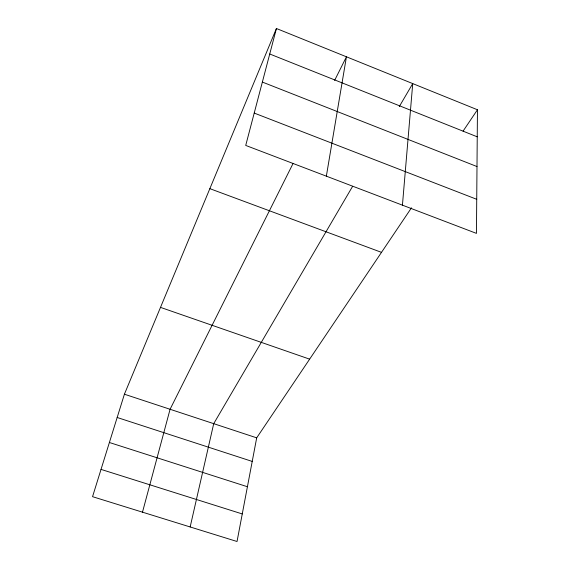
<?xml version="1.0" encoding="UTF-8"?>
<svg xmlns="http://www.w3.org/2000/svg" width="570" height="570" viewBox="0 0 570 570"><rect width="100%" height="100%" fill="white"/><g stroke="black" fill="none" stroke-linecap="round" stroke-linejoin="round"><path stroke-width="0.85" d="M477.453 109.761L476.456 233.379L245.72 145.428L276.429 28.5L477.453 109.761L463.075 131.129M402.434 205.164L412.737 83.598L399.278 106.597M326.353 176.166L346.439 56.8L334.633 80.398M411.462 207.836L256.692 437.838L237.035 541.5L92.547 496.677L124.41 394.212L276.429 28.5M190.159 526.958L213.714 423.667L352.609 186.333M142.493 512.173L170.081 409.274L292.987 163.633M101.025 469.395L242.264 513.941M109.39 442.498L247.416 486.737M117.171 417.489L252.218 461.422M124.41 394.212L256.692 437.838M160.498 307.38L309.638 359.15M209.853 188.656L381.501 252.36M254.213 113.074L476.734 199.308M262.364 82.066L476.997 166.554M269.731 53.993L477.24 136.821"/></g></svg>
